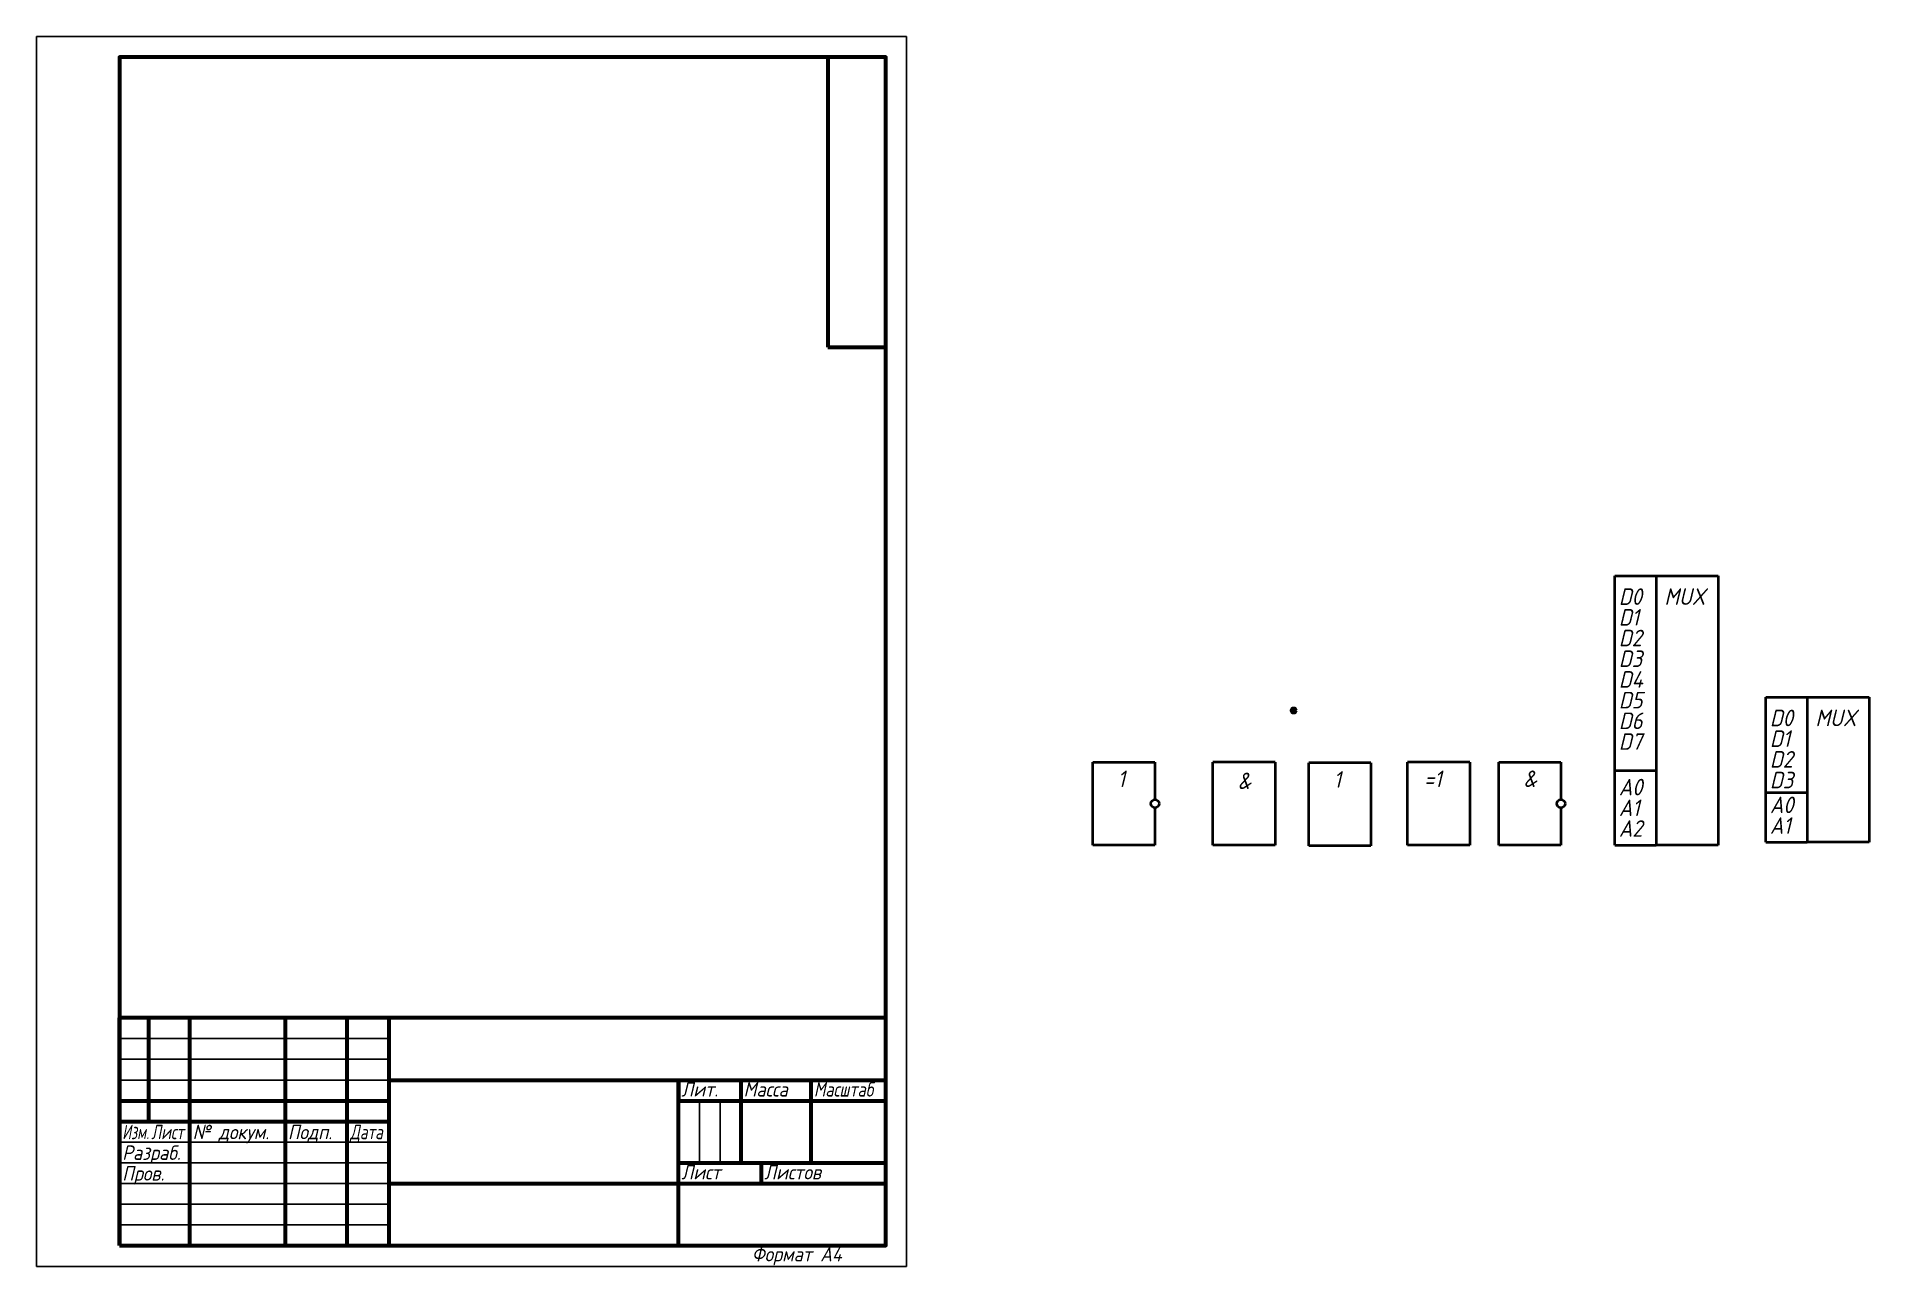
# Model space of a CAD drawing. Header units: millimetres. Extents: x 0 to 442, y 0 to 297.
import ezdxf

# ---------------------------------------------------------------- set-up
doc = ezdxf.new("R2010")
doc.units = ezdxf.units.MM
doc.header["$LTSCALE"] = 0.5
doc.layers.get('0').update_dxf_attribs({"lineweight": 60})
doc.layers.get('Defpoints').update_dxf_attribs({"color": 5})
doc.layers.add('4-текст', color=7, linetype='Continuous', true_color=0x00ad00)
doc.layers.add('фигуры', color=7, linetype='Continuous', lineweight=40)
doc.styles.get("Standard").update_dxf_attribs({"font": 'isocpeui.ttf', "width": 0.9})

msp = doc.modelspace()

# ---------------------------------------------------------------- linework, layer by layer
for p, q in [((191, 292.4), (191, 222.4)), ((191, 222.4), (205, 222.4))]:
    msp.add_line(p, q)
at = {"color": 7, "linetype": 'Continuous', "lineweight": 60}
for p, q in [((205, 60.4), (20, 60.4)), ((20, 5.4), (20, 60.4)), ((27, 60.4), (27, 35.4)), ((37, 5.4), (37, 60.4)), ((60, 60.4), (60, 5.4)), ((75, 5.4), (75, 60.4)), ((85, 60.4), (85, 5.4)), ((85, 45.4), (205, 45.4)), ((155, 5.4), (155, 45.4)), ((170, 45.4), (170, 25.4)), ((187, 25.4), (187, 45.4)), ((20, 40.4), (85, 40.4)), ((155, 40.4), (205, 40.4)), ((20, 35.4), (85, 35.4)), ((155, 25.4), (205, 25.4)), ((175, 20.4), (175, 25.4)), ((85, 20.4), (205, 20.4))]:
    msp.add_line(p, q, dxfattribs=at)
at = {"color": 7, "linetype": 'Continuous', "lineweight": -3}
for p, q in [((20, 55.4), (85, 55.4)), ((20, 50.4), (85, 50.4)), ((20, 45.4), (85, 45.4)), ((160, 25.4), (160, 40.4)), ((165, 40.4), (165, 25.4)), ((20, 30.4), (85, 30.4)), ((20, 25.4), (85, 25.4)), ((20, 20.4), (85, 20.4)), ((20, 15.4), (85, 15.4)), ((20, 10.4), (85, 10.4))]:
    msp.add_line(p, q, dxfattribs=at)
at = {"color": 7, "linetype": 'Continuous'}
msp.add_line((155, 45.4), (155, 40.4), dxfattribs=at)
at = {"color": 7, "linetype": 'Continuous', "lineweight": 60}
msp.add_lwpolyline([(20, 5.4), (205, 5.4), (205, 292.4), (20, 292.4)], close=True, dxfattribs=at)
msp.add_circle((303.5, 134.65), 0.5)
at = {"layer": 'Defpoints'}
msp.add_line((210, 297.4), (210, 0.4), dxfattribs=at)
msp.add_lwpolyline([(0, 0.4), (210, 0.4), (210, 297.4), (0, 297.4)], close=True, dxfattribs=at)
at = {"layer": 'фигуры'}
for p, q in [((381, 102.15), (381, 167.15)), ((381, 167.15), (391, 167.15)), ((391, 167.15), (406, 167.15)), ((391, 167.15), (391, 102.15)), ((406, 167.15), (406, 102.15)), ((417.47, 102.85), (417.47, 137.85)), ((417.47, 137.85), (427.47, 137.85)), ((427.47, 137.85), (442.47, 137.85)), ((427.47, 137.85), (427.47, 102.85)), ((442.47, 137.85), (442.47, 102.85)), ((381, 120.15), (391, 120.15)), ((417.47, 114.85), (427.47, 114.85)), ((381, 102.15), (391, 102.15)), ((406, 102.15), (391, 102.15)), ((417.47, 102.85), (427.47, 102.85)), ((442.47, 102.85), (427.47, 102.85))]:
    msp.add_line(p, q, dxfattribs=at)
at = {"layer": 'фигуры', "lineweight": 40}
for p, q in [((255, 122.15), (270, 122.15)), ((255, 102.15), (255, 122.15)), ((270, 122.15), (270, 113.15)), ((284, 102.15), (284, 122.15)), ((299, 122.15), (284, 122.15)), ((299, 122.15), (299, 102.15)), ((322.15, 122), (307.15, 122)), ((307.15, 102), (307.15, 122)), ((322.15, 122), (322.15, 102)), ((331, 102.15), (331, 122.15)), ((346, 122.15), (331, 122.15)), ((346, 122.15), (346, 102.15)), ((353, 122.15), (368, 122.15)), ((353, 102.15), (353, 122.15)), ((368, 122.15), (368, 113.15)), ((270, 111.15), (270, 102.15)), ((368, 111.15), (368, 102.15)), ((270, 102.15), (255, 102.15)), ((299, 102.15), (284, 102.15)), ((322.15, 102), (307.15, 102)), ((346, 102.15), (331, 102.15)), ((368, 102.15), (353, 102.15))]:
    msp.add_line(p, q, dxfattribs=at)
for centre in [(270, 112.15), (368, 112.15)]:
    msp.add_circle(centre, 1, dxfattribs=at)

# ---------------------------------------------------------------- texts
at = {"color": 7, "linetype": 'Continuous', "lineweight": 70, "width": 0.9}
msp.add_text('Формат А4', height=3.5, dxfattribs=at).set_placement((172.66, 1.6))
at = {"layer": '4-текст', "lineweight": -3}
for s, width, p in [('Лит.', 0.9, (155.67, 41.4)), ('Масса', 0.9, (170.67, 41.4)), ('Масштаб', 0.8, (187.67, 41.4)), ('Изм.', 0.7, (20.67, 31.1)), ('Лист', 0.75, (27.67, 31.1)), ('№ докум.', 0.9, (37.67, 31.1)), ('Подп.', 0.9, (60.67, 31.1)), ('Дата', 0.75, (75.67, 31.1)), ('Разраб.', 0.9, (20.67, 26.1)), ('Пров.', 0.9, (20.67, 21.1)), ('Лист', 0.9, (155.67, 21.4)), ('Листов', 0.9, (175.67, 21.4))]:
    msp.add_text(s, height=3.5, dxfattribs=dict(at, width=width)).set_placement(p)
at = {"layer": 'фигуры', "width": 0.9}
for s, p in [('D0', (382, 160.15)), ('MUX', (393, 160.15)), ('D1', (382, 155.15)), ('D2', (382, 150.15)), ('D3', (382, 145.15)), ('D4', (382, 140.15)), ('D5', (382, 135.15)), ('D6', (382, 130.15)), ('D0', (418.47, 130.85)), ('MUX', (429.47, 130.85)), ('D7', (382, 125.15)), ('D1', (418.47, 125.85)), ('D2', (418.47, 120.85)), ('1', (261, 116.15)), ('&', (290, 115.65)), ('1', (313.15, 116)), ('=1', (335, 116.15)), ('&', (359, 116.15)), ('D3', (418.47, 115.85)), ('A0', (382, 114.15)), ('A1', (382, 109.15)), ('A0', (418.47, 109.85)), ('A2', (382, 104.15)), ('A1', (418.47, 104.85))]:
    msp.add_text(s, height=4, dxfattribs=at).set_placement(p)

doc.saveas('drawing.dxf')
